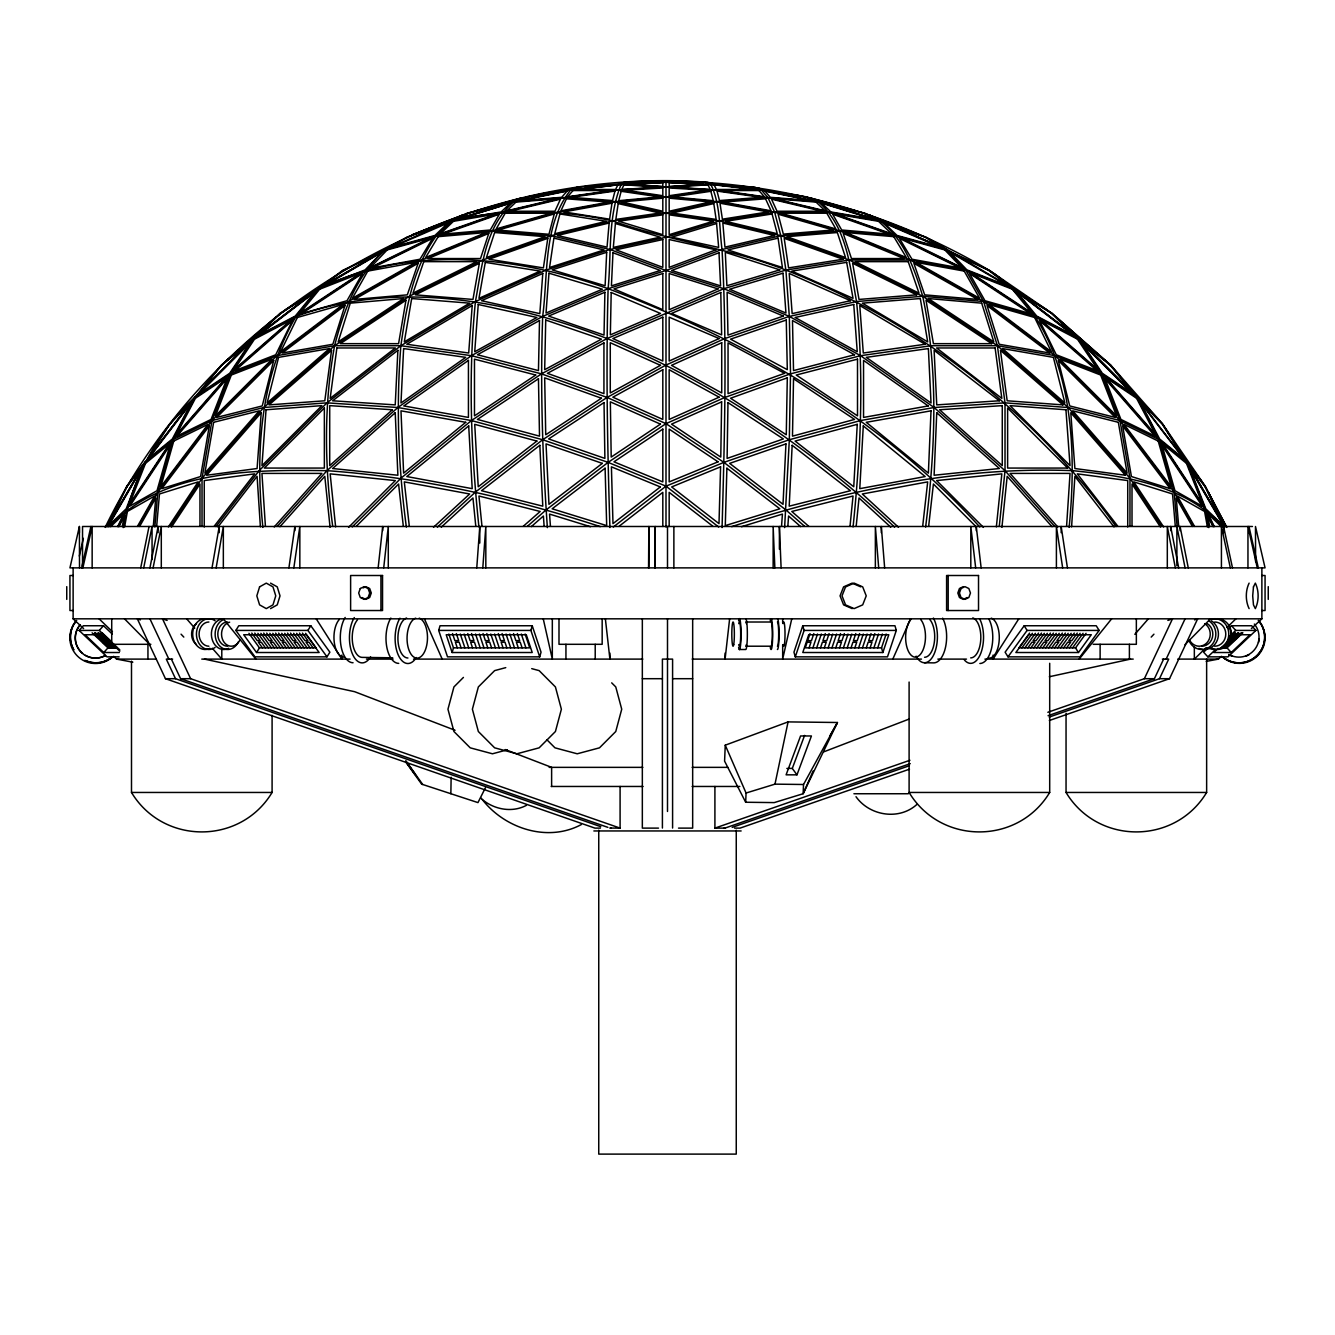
<?xml version="1.0" encoding="UTF-8"?>
<svg xmlns="http://www.w3.org/2000/svg" width="1335" height="1335" viewBox="0 0 1335 1335"><rect width="100%" height="100%" fill="white"/><g stroke="black" fill="none" stroke-linecap="round" stroke-linejoin="round"><path stroke-width="1.5" d="M648.56 567.876L648.86 526.491L648.86 567.876M654.918 567.876L655.218 526.491L655.218 567.876M450.863 793.724L451.13 777.254M722.068 527.559C724.688 434.926 727.108 342.11 722.018 249.512C719.164 227.751 720.583 204.188 710.687 184.063L707.817 182.278C461.893 163.754 212.749 304.981 105.148 527.392M725.255 745.18L724.588 761.134L745.681 802.252L774.217 802.602L803.153 793.724L837.445 722.502L788.084 721.901L725.255 745.18L746.065 793.023L745.681 802.252M829.736 736.152L837.445 722.502L803.52 784.496L803.153 793.724L813.132 770.996M1066.598 526.007L1070.036 473.408L1010.078 473.408L1057.754 526.941M1069.118 527.392C1078.063 437.913 1071.905 325.39 989.519 270.488C879.598 205.29 751.755 174.201 624.163 182.278L621.309 184.063C585.831 190.304 547.75 188.419 513.975 201.635C470.971 217.154 423.696 224.38 384.964 249.795M1071.588 526.808L1074.892 476.328L1114.007 526.891M476.762 567.876L479.782 526.491L479.782 543.045M482.803 567.876L485.823 526.491L485.823 567.876M781.542 526.24L782.427 514.092L741.559 526.691M784.613 527.609L789.319 439.732L790.52 373.867L789.319 316.412L785.898 270.104L780.791 235.678L774.634 212.165L767.992 197.663L761.334 189.987L754.926 187.2L665.998 182.278L577.07 187.2L570.646 189.987L513.975 201.635L467.15 213.149L385.898 249.512L342.478 270.488L318.114 288.911L285.423 309.687M787.85 526.174L788.584 516.028L800.633 526.591M153.291 526.274L155.744 497.988L139.624 526.441M154.827 526.891L157.83 492.098L172.716 439.732L194.843 397.446L221.36 365.056L253.733 338.539L318.665 288.71L385.898 249.512L436.378 235.678L503.028 212.165L563.987 197.663L618.322 189.987L710.687 184.063L761.334 189.987L807.391 196.996L818.005 201.635L880.099 220.892L926.19 237.246L1013.315 288.71L1052.047 313.341L1110.637 365.056L1162.351 423.646L1205.188 486.174L1226.832 527.392M156.662 526.34L159.466 493.983L198.181 481.885L168.36 526.924M850.011 526.324L853.032 496.019L791.805 511.472L808.743 526.307M853.065 526.891C860.825 452.098 864.062 376.487 856.553 301.543C850.095 266.933 846.807 225.915 818.005 201.635L761.334 189.987L713.658 189.987L621.309 184.063C607.625 216.771 611.48 254.067 608.109 288.71C605.873 368.327 607.475 447.976 609.911 527.559M856.186 526.274L859.022 497.988L890.729 527.158M996.361 526.841L1001.834 473.858L936.619 480.583L983.411 527.375M999.314 526.09L1005.021 470.671L1005.021 402.853L997.412 345.715L983.595 301.543L965.772 270.104L946.081 249.512L864.846 213.149L818.005 201.635L767.992 197.663L713.658 189.987L665.998 196.996L615.318 201.635L557.346 212.165L492.331 230.821L421.693 260.008L348.402 301.543L276.846 355.694L211.998 420.558L157.83 492.098L138.74 525.806M1001.917 527.308L1007.174 476.328L1052.063 526.708M378.139 567.876L382.711 526.491L382.711 530.629M383.712 567.876L388.285 526.491L388.285 567.876M729.628 618.823L725.089 659.106L725.089 653.065M922.669 526.34L927.691 481.885L862.327 493.983L898.488 527.258M925.622 527.025C935.151 450.546 938.922 372.115 922.702 296.27C914.392 268.435 904.079 239.165 880.099 220.892L828.952 212.165L767.992 197.663L716.661 201.635L665.998 213.149L612.465 220.892L551.188 235.678L482.769 260.008L409.278 296.27L334.584 345.715L263.796 407.509L202.019 478.28L170.162 526.407M928.643 526.34L933.415 484.021L975.651 526.257M288.911 567.876L294.901 526.491L294.901 530.629M293.834 567.876L299.841 526.491L299.841 567.876M212.015 567.876L219.224 526.491L219.224 532.698M216.137 567.876L223.345 526.491L223.345 567.876M122.353 526.174L124.205 516.028L119.015 526.591M123.187 527.609C132.215 478.08 157.964 431.505 194.86 397.196M124.589 526.975L127.392 511.472L154.643 496.019L137.438 526.39M149.921 567.876L158.114 526.491L158.114 532.698M153.091 567.876L161.301 526.491L161.301 567.876M140.709 567.876L149.036 526.491M143.713 567.876L152.056 526.491L152.056 559.599M746.065 793.023L774.984 784.146L788.084 721.901M81.619 567.876L90.897 526.491L90.897 530.629M82.87 567.876L92.148 526.491L92.148 567.876M79.349 556.061L83.354 538.322M791.755 618.823L782.677 659.106L782.677 645.005M79.516 567.876L79.399 526.491L69.937 567.876L1265.063 567.876L1255.484 526.491L1255.601 561.668M438.698 630.42L440.033 625.748L532.231 625.748L541.042 652.181L539.707 656.853L447.509 656.853L438.698 630.42L530.896 630.42L539.707 656.853M452.131 652.515L446.207 634.742L526.29 634.742L532.214 652.515L452.131 652.515L453.466 647.859L448.86 634.025M530.896 630.42L532.231 625.748M802.769 625.748L793.958 652.181L795.293 656.853L887.491 656.853L896.302 630.42L894.967 625.748L802.769 625.748L804.104 630.42L795.293 656.853M810.028 633.591L807.675 640.633L811.48 640.633L813.833 633.591M809.077 647.859L810.962 642.218L807.141 642.218L805.272 647.859L881.534 647.859L886.14 634.025M812.898 647.859L817.504 634.025M816.703 647.859L821.309 634.025M820.524 647.859L822.393 642.218L826.215 642.218L824.329 647.859M825.28 633.591L822.927 640.633L826.749 640.633L829.085 633.591M828.151 647.859L832.756 634.025M831.955 647.859L836.578 634.025M835.777 647.859L837.646 642.218L841.467 642.218L839.582 647.859M840.533 633.591L838.18 640.633L842.001 640.633L844.337 633.591M843.403 647.859L848.009 634.025M847.208 647.859L851.83 634.025M851.029 647.859L852.915 642.218L856.72 642.218L854.834 647.859M855.785 633.591L853.432 640.633L857.254 640.633L859.59 633.591M858.655 647.859L863.261 634.025M862.477 647.859L867.082 634.025M866.281 647.859L868.167 642.218L871.972 642.218L870.103 647.859M871.037 633.591L868.684 640.633L872.506 640.633L874.842 633.591M873.908 647.859L878.513 634.025M877.729 647.859L882.335 634.025M882.869 652.515L888.793 634.742L808.71 634.742L802.786 652.515L882.869 652.515L881.534 647.859M796.978 774.834L786.098 774.834L800.566 735.969L811.43 735.969L796.978 774.834L792.306 768.426L804.588 735.401M892.815 659.106L910.587 618.823M1047.841 712.289L1144.379 678.697L1172.497 618.823L1167.875 620.425M1048.075 715.693L1154.408 678.697L1163.619 659.106M1166.156 659.106L1185.079 618.823M1049.227 717.062L1159.498 678.697L1168.709 659.106L1162.368 659.106M1049.36 720.5L1169.543 678.697L1197.662 618.823L1194.591 619.891M106.967 526.858L126.792 486.174L194.843 397.446L253.733 338.539L296.036 316.412L366.224 270.104L436.378 235.678L451.881 220.892C504.68 208.126 559.565 209.378 612.465 220.892C669.336 240.968 729.644 247.993 785.898 270.104C917.445 321.768 1033.924 411.33 1116.01 526.507M117.714 526.491L123.788 514.092L110.621 526.691M118.181 526.691L126.408 509.92L172.716 439.732L230.154 373.867L253.733 338.539M485.439 787.733L477.963 802.602L421.643 784.146L405.94 762.285M1249.109 583.128C1245.388 590.754 1245.388 600.984 1249.109 608.61M107.868 526.057L145.014 462.377L172.716 439.732L211.998 420.558L263.796 407.509L326.958 402.853L397.863 407.509L471.422 420.558L542.678 439.732L608.109 462.377L665.998 486.174L718.714 527.041M235.861 630.42L238.765 625.748L310.805 625.748L329.879 652.181L326.992 656.853L254.952 656.853L235.861 630.42L307.901 630.42L326.992 656.853M256.554 652.515L319.132 652.515L306.299 634.742L243.721 634.742L256.554 652.515L259.457 647.859L316.061 647.859L305.565 633.307M307.901 630.42L310.805 625.748M1018.789 618.823L993.106 659.106L993.106 655.084M171.514 527.008L199.966 484.021L199.966 525.64M272.09 715.36L272.09 792.456C240.434 845.055 163.154 845.055 131.498 792.456L131.498 661.192M1049.694 663.278L1049.694 792.456C1018.038 845.055 940.758 845.055 909.102 792.456L909.102 682.035M1206.64 659.106L1206.64 792.456C1174.984 845.055 1097.704 845.055 1066.048 792.456L1066.048 713.29M1024.195 625.748L1005.122 652.181L1008.008 656.853L1080.048 656.853L1099.139 630.42L1096.235 625.748L1024.195 625.748L1027.099 630.42L1099.139 630.42M1008.008 656.853L1027.099 630.42M1022.994 642.218L1018.939 647.859L1075.543 647.859L1086.056 633.307M1024.145 640.633L1029.585 633.09M1021.909 647.859L1032.406 633.307M1024.896 647.859L1035.393 633.307M1027.867 647.859L1031.938 642.218L1034.925 642.218L1030.854 647.859M1038.53 633.09L1033.09 640.633L1036.06 640.633L1041.5 633.09M1033.824 647.859L1044.337 633.307M1036.811 647.859L1047.308 633.307M1039.781 647.859L1043.853 642.218L1046.84 642.218L1042.768 647.859M1050.445 633.09L1045.005 640.633L1047.975 640.633L1053.432 633.09M1045.756 647.859L1056.252 633.307M1048.726 647.859L1059.222 633.307M1051.713 647.859L1055.768 642.218L1058.755 642.218L1054.683 647.859M1062.36 633.09L1056.919 640.633L1059.907 640.633L1065.347 633.09M1057.67 647.859L1068.167 633.307M1060.641 647.859L1071.154 633.307M1063.628 647.859L1067.7 642.218L1070.67 642.218L1066.615 647.859M1074.291 633.09L1068.834 640.633L1071.821 640.633L1077.262 633.09M1069.585 647.859L1080.082 633.307M1072.572 647.859L1083.069 633.307M1078.446 652.515L1091.279 634.742L1028.701 634.742L1015.868 652.515L1078.446 652.515L1075.543 647.859M129.812 481.902L145.198 461.827M214.334 526.023L254.668 473.858L204.255 480.583L204.255 526.975M215.986 526.507L259.157 470.671L326.958 402.853L400.867 345.715L475.427 301.543L546.082 270.104L609.978 249.512L665.998 237.246L719.515 220.892L774.634 212.165L828.952 212.165L895.601 235.678L946.081 249.512L989.519 270.488L1052.047 313.341L1162.351 423.646L1186.982 462.377L1224.112 526.057M217.989 526.891L257.088 476.328L260.392 526.808M1079.164 659.106L1111.638 618.823M979.723 526.891C878.881 416.42 747.016 340.842 608.109 288.71C515.761 255.636 409.311 244.305 318.665 288.71L296.036 316.412L230.154 373.867L194.843 397.446M1134.833 634.325L1148.367 618.823M274.226 526.941L321.902 473.408L261.944 473.408L265.398 526.007M277.53 526.157L326.958 470.671L397.863 407.509L471.422 355.694L542.678 316.412L608.109 288.71L665.998 270.488L722.018 249.512L780.791 235.678L839.648 230.821L895.601 235.678L965.772 270.104L1013.315 288.71L1078.246 338.539L1110.637 365.056L1137.136 397.446L1205.188 486.174L1224.429 525.99M279.933 526.708L324.805 476.328L330.062 527.308M119.099 656.853L107 656.853L79.099 630.42L83.337 625.748L103.496 625.748L112.307 634.092M79.099 630.42L99.257 630.42L103.496 625.748M102.511 634.742L85.006 634.742L103.763 652.515L107.985 647.859L117.163 647.859L101.293 632.807M1151.187 637.095L1153.941 634.175M385.898 249.512C357.096 273.925 343.746 310.171 334.584 345.715C323.654 405.273 324.605 466.249 332.682 526.09M1184.963 644.722L1210.495 618.823M463.429 677.412L453.933 686.941L447.959 709.219L453.933 731.513L470.22 747.834L492.465 753.791L507.3 749.819M348.585 527.375L395.36 480.583L330.162 473.858L335.619 526.841M352.256 526.891L400.867 478.28L471.422 420.558L541.476 373.867L607.091 338.539L723.887 288.71L785.898 270.104L849.227 260.008L910.303 260.008L965.772 270.104L1035.96 316.412L1078.246 338.539L1101.826 373.867L1159.281 439.732L1205.588 509.92L1213.815 526.691M356.328 526.257L398.581 484.021L403.337 526.34M1206.206 647.592L1194.341 659.106L1194.341 647.024M1226.998 627.45L1235.91 618.823M108.752 526.791C164.339 469.303 252.582 469.67 326.958 470.671C420.074 477.246 511.689 497.688 600.299 526.624M1208.008 648.009L1203.603 652.181L1207.841 656.853L1228 656.853L1255.901 630.42L1251.663 625.748L1231.504 625.748L1228.567 628.535M1207.841 656.853L1215.184 649.895M1229.869 635.977L1235.743 630.42L1255.901 630.42M1229.635 636.678L1232.422 634.042M1218.071 648.426L1213.732 652.515L1231.237 652.515L1249.994 634.742L1232.489 634.742M1229.602 637.479L1234.541 632.807M1228.167 639.649L1235.376 632.807M1230.736 637.996L1234.925 634.042M1227.115 642.218L1221.175 647.859L1227.015 647.859L1242.885 632.807M1228.784 640.633L1235.759 634.042M1222.009 647.859L1237.879 632.807M1222.843 647.859L1238.713 632.807M1223.678 647.859L1230.453 642.218L1224.512 647.859M1238.263 634.042L1231.287 640.633L1239.097 634.042M1225.346 647.859L1241.216 632.807M1226.181 647.859L1242.051 632.807M1206.239 661.409L1218.421 659.106L1221.408 656.336M1251.396 628.551L1261.875 618.823L1261.875 567.876M433.508 527.258L469.653 493.983L404.305 481.885L409.311 526.34M437.396 527.108L475.427 492.098L542.678 439.732L607.091 397.446L665.998 365.056L724.888 338.539L789.319 316.412L856.553 301.543L922.702 296.27L983.595 301.543L1035.96 316.412L1101.826 373.867L1137.136 397.446L1159.281 439.732L1174.149 492.098L1177.153 526.891M441.268 527.158L472.957 497.988L475.794 526.274M275.728 317.179L226.032 361.034L253.5 338.556L279.933 313.341L318.665 288.71M523.253 526.307L540.174 511.472L478.948 496.019L481.985 526.324M527.442 526.257L546.082 509.92L608.109 462.377L665.998 423.646L724.888 397.446L790.52 373.867L860.558 355.694L931.129 345.715L997.412 345.715L1055.134 355.694L1101.826 373.867L1119.998 420.558L1129.977 478.28L1129.977 525.923M531.347 526.591L543.395 516.028L544.129 526.174M613.266 527.041L665.998 486.174L723.887 462.377L789.319 439.732L860.558 420.558L934.116 407.509L1005.021 402.853L1068.184 407.509L1119.998 420.558L1159.281 439.732L1186.982 462.377L1205.588 509.92L1208.809 527.609M619.19 526.174L662.811 492.365L662.811 526.441M916.845 804.488C899.022 820.625 869.602 815.885 856.002 796.711M620.792 182.745L618.589 184.113L584.68 186.516M626.899 182.444L624.713 183.813L658.772 182.444M390.254 247.409L406.875 237.163L445.389 223.496M270.554 608.61L277.246 604.872L280.016 595.861L277.246 586.866L270.554 583.128M363.187 587.884L365.79 586.649L369.678 588.518L371.297 593.007L369.678 597.513L365.79 599.382L361.885 597.513M963.353 586.649L959.448 588.518L957.829 593.007L959.448 597.513L963.353 599.382L967.241 597.513M517.88 200.684L526.457 196.929L563.587 191.289M568.41 190.171L573.483 187.985M574.3 189.42L579.34 187.234M526.424 805.339C512.206 812.932 494.417 809.611 482.319 799.548M581.376 824.529C547.233 842.902 503.579 828.151 481.284 798.213M823.929 751.789L908.901 719.148M714.909 786.465L714.909 828.117L909.936 760.266M910.236 763.653L724.938 828.117L714.909 828.117M732.197 827.366L909.419 765.706M909.485 769.177L740.057 828.117L734.6 828.117M731.697 526.624C841.684 491.263 956.711 466.115 1072.839 470.671C1126.006 476.078 1185.43 485.089 1223.244 526.791M505.765 667.633L494.634 670.621L478.347 686.941L472.39 709.219L478.347 731.513L494.634 747.834L516.895 753.791L539.14 747.834L555.427 731.513L561.384 709.219L555.427 686.941L539.14 670.621L531.731 668.635M1049.343 676.728L1130.511 659.106M724.004 828.117L725.139 828.05M700.141 182.127L669.169 182.127L669.169 181.093M1252.464 526.491L82.536 526.491L82.536 565.806M73.125 575.502L69.937 575.502L69.937 610.529L73.125 610.529M1261.875 575.502L1265.063 575.502L1265.063 610.529L1261.875 610.529M73.125 567.876L73.125 618.823L1261.875 618.823M804.104 630.42L896.302 630.42M108.702 640.633L100.909 634.042M110.388 642.218L115.494 647.859M150.872 644.304L111.723 644.304L111.723 618.823M1093.181 644.304L1136.352 644.304L1136.352 618.823M453.466 647.859L529.728 647.859L525.122 634.025M739.406 649.511L745.748 649.511A15.403 1.602 -90 0 0 747.35 634.108A15.403 1.602 -90 0 0 745.748 618.706M103.763 652.515L119.316 652.515M113.592 656.336L116.579 659.106L156.362 659.106M172.632 659.106L166.291 659.106L175.502 678.697L600.833 826.682M201.785 659.106L350.087 659.106M366.457 659.106L393.074 659.106M413.533 659.106L642.819 659.106M692.181 659.106L921.467 659.106M937.837 659.106L966.49 659.106M984.913 659.106L1133.215 659.106M1177.737 659.106L1218.421 659.106M140.409 619.891L137.338 618.823L165.457 678.697L175.502 678.697M171.381 659.106L180.592 678.697L190.621 678.697L620.091 828.117L620.091 786.465M642.335 678.697L662.41 678.697M672.59 678.697L692.665 678.697M1144.379 678.697L1154.408 678.697M1159.498 678.697L1169.543 678.697M549.169 767.358L642.836 767.358M692.164 767.358L727.825 767.358M786.866 768.426L792.306 768.426M551.205 786.465L643.07 786.465M692.164 786.465L739.807 786.465M131.498 792.456L272.09 792.456M909.102 792.456L1049.694 792.456M1066.048 792.456L1206.64 792.456M853.916 793.741L908.334 793.741M600.4 828.117L594.943 828.117L165.457 678.697M620.091 828.117L609.861 828.05L610.996 828.117M658.505 828.117L642.335 828.117L642.335 618.823M678.514 828.117L692.665 828.117L692.665 618.823M593.858 830.954L741.142 830.954M774.984 784.146L803.52 784.496M924.521 662.744L933.732 662.878A25.632 12.632 -89.2 0 0 945.697 646.424A25.632 12.632 -89.2 0 0 942.644 618.172M392.707 657.805L362.252 657.387A20.159 10.229 -89.2 0 1 352.523 642.452A20.159 10.229 -89.2 0 1 357.513 619.79M799.932 195.711L763.57 190.171L758.514 187.985M768.409 191.289L805.539 196.929L814.1 200.684M116.579 659.106L132.816 662.177M204.489 659.106L354.643 691.697L455.068 730.278M857.671 211.247L811.196 198.164L819.79 201.935M590.437 526.691L549.553 514.092L550.437 526.24M167.125 620.425L162.503 618.823L190.621 678.697M180.592 678.697L607.892 827.366M505.281 749.552L551.622 767.358L551.622 786.465M919.448 234.693L868.851 214.835L881.45 221.209M860.725 586.866L852.164 583.128L843.587 586.866L840.049 595.861L843.587 604.872L852.164 608.61M952.055 252.749L988.751 270.488L1008.859 285.874M930.378 239.549L947.016 249.795M711.588 182.795L713.708 184.113M705.097 182.444L707.266 183.813M1046.573 309.687L1013.866 288.911L993.774 273.525M712.79 526.174L669.169 492.365L669.169 526.441M804.538 526.257L785.898 509.92L723.887 462.377L665.998 423.646L607.091 397.446L541.476 373.867L471.422 355.694L400.867 345.715L334.584 345.715L276.846 355.694L230.154 373.867L211.998 420.558L202.019 478.28L202.019 525.923M1105.947 361.034L1056.269 317.179L1078.496 338.556M894.584 527.108C811.079 447.792 713.641 382.661 607.091 338.539C509.169 300.625 397.48 279.098 296.036 316.412C258.84 379.707 255.636 456.053 262.878 527.392M73.125 618.823L83.604 628.551M102.127 632.807L110.788 641.017M99.257 630.42L119.816 649.895M101.744 634.042L119.816 651.163M98.79 632.807L114.66 647.859M97.956 632.807L113.825 647.859M98.406 634.042L105.382 640.633L97.572 634.042M112.991 647.859L106.216 642.218L112.157 647.859M95.453 632.807L111.322 647.859M94.618 632.807L110.488 647.859M95.069 634.042L102.044 640.633L94.251 634.042M109.654 647.859L102.878 642.218L108.819 647.859M92.115 632.807L107.985 647.859M1221.375 526.691L1208.192 514.092L1214.266 526.491M99.09 618.823L112.457 631.772M611.697 682.852L615.769 686.941L621.726 709.219L615.769 731.513L599.482 747.834L577.221 753.791L554.976 747.834L546.833 739.673M124.505 618.823L150.037 644.722M1137.136 397.196L1158.513 419.424M1140.808 401.852L1162.234 424.13L1183.194 457.087M181.059 634.175L183.813 637.095M1231.504 625.748L1235.743 630.42M1227.015 647.859L1231.237 652.515M1054.45 526.157L1005.021 470.671L934.116 407.509L860.558 355.694L789.319 316.412L723.887 288.71L665.998 270.488L609.978 249.512L551.188 235.678L492.331 230.821L436.378 235.678C413.049 267.634 406.341 307.451 400.867 345.715C396.044 406.157 398.314 466.966 406.357 527.025M186.633 618.823L194.743 628.117M212.332 648.259L221.794 659.106L221.794 649.044M223.362 618.823L255.836 659.106M1117.645 526.023L1077.312 473.858L1127.725 480.583L1127.725 526.975M1186.782 461.827L1202.168 481.902M302.428 633.09L307.884 640.633L304.897 640.633L299.457 633.09M313.091 647.859L309.019 642.218L306.049 642.218L310.104 647.859M296.637 633.307L307.133 647.859M293.65 633.307L304.146 647.859M290.513 633.09L295.953 640.633L292.982 640.633L287.526 633.09M301.176 647.859L297.104 642.218L294.117 642.218L298.189 647.859M284.705 633.307L295.219 647.859M281.735 633.307L292.231 647.859M278.598 633.09L284.038 640.633L281.051 640.633L275.611 633.09M289.244 647.859L285.189 642.218L282.202 642.218L286.274 647.859M272.791 633.307L283.287 647.859M269.803 633.307L280.317 647.859M266.683 633.09L272.123 640.633L269.136 640.633L263.696 633.09M277.33 647.859L273.258 642.218L270.287 642.218L274.359 647.859M260.876 633.307L271.372 647.859M257.889 633.307L268.385 647.859M254.751 633.09L260.191 640.633L257.221 640.633L251.781 633.09M265.415 647.859L261.343 642.218L258.373 642.218L262.428 647.859M248.944 633.307L259.457 647.859M405.873 761.317L415.519 774.834L405.573 761.317M406.074 761.05L422.711 784.496M1163.619 526.924L1133.816 481.885L1172.53 493.983L1175.317 526.34M1161.817 526.407L1129.977 478.28L1068.184 407.509L997.412 345.715L922.702 296.27L849.227 260.008L780.791 235.678L719.515 220.892L665.998 213.149L615.318 201.635L563.987 197.663L513.975 201.635C485.172 225.915 481.885 266.933 475.427 301.543C467.917 376.487 471.155 452.098 478.915 526.891M1160.465 527.008L1132.013 484.021L1132.013 525.64M316.211 618.823L341.893 659.106L341.893 655.084M1194.541 526.39L1177.336 496.019L1204.587 511.472L1207.407 526.975M1193.24 525.806L1174.149 492.098L1119.998 420.558L1055.134 355.694L983.595 301.543L910.303 260.008L839.648 230.821L774.634 212.165L716.661 201.635L665.998 196.996L618.322 189.987L570.646 189.987C542.961 224.897 548.201 274.609 542.678 316.412C540.191 386.833 542.511 457.338 547.367 527.609M1192.372 526.441L1176.252 497.988L1178.688 526.274M1226.197 526.374L1208.342 492.365L1225.013 526.858M1212.964 526.591L1207.791 516.028L1209.627 526.174M149.921 618.823L168.844 659.106M424.413 618.823L442.185 659.106M521.317 634.025L525.923 647.859M517.346 633.591L519.699 640.633L515.877 640.633L513.541 633.591M522.102 647.859L520.233 642.218L516.411 642.218L518.297 647.859M509.87 634.025L514.476 647.859M506.048 634.025L510.671 647.859M502.094 633.591L504.446 640.633L500.625 640.633L498.289 633.591M506.849 647.859L504.98 642.218L501.159 642.218L503.045 647.859M494.617 634.025L499.223 647.859M490.796 634.025L495.418 647.859M486.841 633.591L489.194 640.633L485.373 640.633L483.036 633.591M491.597 647.859L489.728 642.218L485.907 642.218L487.792 647.859M479.365 634.025L483.971 647.859M475.544 634.025L480.166 647.859M471.589 633.591L473.942 640.633L470.12 640.633L467.784 633.591M476.345 647.859L474.459 642.218L470.654 642.218L472.523 647.859M464.113 634.025L468.719 647.859M460.291 634.025L464.897 647.859M456.336 633.591L458.689 640.633L454.868 640.633L452.532 633.591M461.092 647.859L459.207 642.218L455.402 642.218L457.271 647.859M1258.321 567.876L1248.976 526.491L1248.976 532.698M1257.286 567.876L1247.958 526.491L1247.958 567.876M543.245 618.823L552.323 659.106L552.323 618.823M1232.489 567.876L1223.578 526.491L1223.578 532.698M1230.336 567.876L1221.425 526.491L1221.425 567.876M1188.267 567.876L1180.073 526.491L1180.073 530.629M1185.079 567.876L1176.886 526.491L1176.886 565.806M1178.705 567.876L1170.661 526.491L1170.661 530.629M1175.351 567.876L1167.307 526.491L1167.307 567.876M1067.433 567.876L1061.175 526.491L1061.175 532.698M1062.66 567.876L1056.402 526.491L1056.402 567.876M981.142 567.876L976.269 526.491L976.269 530.629M975.685 567.876L970.812 526.491L970.812 567.876M605.372 618.823L609.911 659.106L609.911 653.065M884.654 567.876L881.317 526.491L881.317 532.698M878.697 567.876L875.359 526.491L875.359 567.876M781.108 567.876L779.406 526.491L779.406 549.252M774.851 567.876L773.149 526.491L773.149 567.876M1268.25 586.649L1268.25 599.382M1129.393 644.304L1129.393 659.106M1100.123 644.304L1100.123 659.106M948.184 575.502L948.184 610.529M782.677 618.823L782.677 622.861M736.252 830.186L736.252 1154.108L598.748 1154.108L598.748 830.186M673.875 526.491L673.875 567.876M672.59 828.05L672.59 659.106L662.41 659.106L662.41 828.05M667.5 526.491L667.5 567.876M667.5 618.823L667.5 811.463M665.998 180.893L665.998 526.958M602.168 618.823L602.168 644.304L558.998 644.304L558.998 618.823M595.21 644.304L595.21 659.106M565.94 644.304L565.94 659.106M380.942 575.502L380.942 610.529M147.951 644.304L147.951 659.106M79.399 526.491L79.399 532.698M66.75 586.649L66.75 599.382M111.99 657.187A25.632 25.632 0 0 1 96.037 662.744M94.184 662.677A25.632 25.632 0 0 1 86.625 660.958M75.945 621.175A25.632 25.632 0 0 0 73.842 649.945A25.632 25.632 0 0 1 75.861 621.309M79.933 625.064A20.159 20.142 0 0 0 105.482 655.435A20.159 20.142 0 0 1 85.423 655.318M112.924 656.67A25.632 25.632 0 0 1 77.363 655.986A25.632 25.632 0 0 1 76.679 620.441M82.57 653.316A20.159 20.142 0 0 1 80.033 624.947M111.89 657.304A25.632 25.632 0 0 1 95.953 662.878M94.084 662.811A25.632 25.632 0 0 1 84.772 660.324M343.979 657.137A20.159 10.229 -89.2 0 1 334.251 642.202A20.159 10.229 -89.2 0 1 339.24 619.54M353.057 662.744A25.632 13 -89.2 0 1 340.992 645.873A25.632 13 -89.2 0 1 345.164 617.454M419.223 618.138A20.159 10.229 -89.2 0 1 425.698 649.044A20.159 10.229 -89.2 0 1 408.61 649.044A20.159 10.229 -89.2 0 1 415.702 618.138M398.731 663.378A25.632 13 -89.2 0 1 386.683 646.49A25.632 13 -89.2 0 1 390.855 618.072M416.286 657.521A25.632 13 -89.2 0 1 397.98 654.317A25.632 13 -89.2 0 1 399.983 618.188M407.926 658.005A20.159 10.229 -89.2 0 1 397.93 639.598A20.159 10.229 -89.2 0 1 406.574 618.005M370.596 656.903A25.632 13 -89.2 0 1 352.306 653.683A25.632 13 -89.2 0 1 354.309 617.571M196.495 644.588A12.098 9.796 -90 0 1 196.495 623.629M209.929 648.326A15.403 12.466 -90 0 1 192.924 637.129A15.403 12.466 -90 0 1 205.139 618.706M208.877 646.207A12.098 9.796 -90 0 1 199.082 634.108A12.098 9.796 -90 0 1 208.877 622.01M239.816 640.166A12.098 9.796 -90 0 1 223.312 641.05A12.098 9.796 -90 0 1 229.653 622.193M228.652 648.326A15.403 12.466 -90 0 1 211.631 637.129A15.403 12.466 -90 0 1 223.846 618.706M238.381 641.818A15.403 12.466 -90 0 1 217.705 643.487A15.403 12.466 -90 0 1 224.363 619.24M227.601 646.207A12.098 9.796 -90 0 1 217.805 634.108A12.098 9.796 -90 0 1 227.601 622.01M215.102 647.442A15.403 12.466 -90 0 1 196.429 634.108A15.403 12.466 -90 0 1 215.102 620.775M920.699 619.54A20.159 9.929 -89.2 0 1 923.019 649.945A20.159 9.929 -89.2 0 1 907.817 649.945A20.159 9.929 -89.2 0 1 910.77 619.54M929.928 619.674A20.159 9.929 -89.2 0 1 934.316 642.335A20.159 9.929 -89.2 0 1 924.571 657.271M933.415 618.038A25.632 12.632 -89.2 0 1 933.999 654.25A25.632 12.632 -89.2 0 1 916.144 656.186M991.271 618.138A20.159 9.929 -89.2 0 1 999.231 639.732A20.159 9.929 -89.2 0 1 989.152 658.138M979.556 618.672A25.632 12.632 -89.2 0 1 980.975 652.798A25.632 12.632 -89.2 0 1 964.371 659.941M988.768 618.789A25.632 12.632 -89.2 0 1 991.838 647.041A25.632 12.632 -89.2 0 1 979.873 663.495M972.815 617.888A20.159 9.929 -89.2 0 1 980.774 639.482A20.159 9.929 -89.2 0 1 970.695 657.888M738.772 623.629A12.098 1.268 -90 0 1 740.675 634.108A12.098 1.268 -90 0 1 738.772 644.588M738.605 620.775A15.403 1.602 -90 0 1 741.025 634.108A15.403 1.602 -90 0 1 738.605 647.442M746.382 644.588A12.098 1.268 -90 0 1 745.748 646.207L771.079 646.207A12.098 1.268 -90 0 0 772.348 634.108A12.098 1.268 -90 0 0 771.079 622.01L745.748 622.01A12.098 1.268 -90 0 1 746.382 623.629M783.111 623.629A12.098 1.268 -90 0 1 785.013 634.108A12.098 1.268 -90 0 1 783.111 644.588M770.278 620.775A15.403 1.602 -90 0 1 772.681 634.108A15.403 1.602 -90 0 1 770.278 647.442M777.404 618.706A15.403 1.602 -90 0 1 779.023 634.108A15.403 1.602 -90 0 1 777.404 649.511M777.404 622.01A12.098 1.268 -90 0 1 778.672 634.108A12.098 1.268 -90 0 1 777.404 646.207M1254.333 624.062A20.159 20.142 0 0 1 1228.801 654.434M1259.055 621.175A25.632 25.632 0 0 1 1223.01 657.187M1259.139 638.948A20.159 20.142 0 0 1 1258.521 642.452M1249.126 654.684A20.159 20.142 0 0 1 1245.972 656.169M1232.122 656.152A20.159 20.142 0 0 1 1228.968 654.684M1258.237 620.324A25.632 25.632 0 0 1 1257.537 655.869A25.632 25.632 0 0 1 1221.992 656.536M1259.139 621.309A25.632 25.632 0 0 1 1223.11 657.304M1204.704 623.629A12.098 11.064 -90 0 1 1207.007 642.669A12.098 11.064 -90 0 1 1189.602 640.166M1207.307 623.629A12.098 11.064 -90 0 1 1212.447 637.246A12.098 11.064 -90 0 1 1201.767 646.207M1208.809 620.775A15.403 14.068 -90 0 1 1211.713 645.005A15.403 14.068 -90 0 1 1189.585 641.818M1229.485 628.067A12.098 11.064 -90 0 1 1229.485 640.166M1209.31 619.891A15.403 14.068 -90 0 1 1228.784 634.108A15.403 14.068 -90 0 1 1209.31 648.326M1217.32 618.706A15.403 14.068 -90 0 1 1231.387 634.108A15.403 14.068 -90 0 1 1217.32 649.511M1215.501 649.377A15.403 14.068 -90 0 1 1211.896 648.326M1214.716 622.01A12.098 11.064 -90 0 1 1225.78 634.108A12.098 11.064 -90 0 1 1214.716 646.207M1211.396 620.775A15.403 14.068 -90 0 1 1217.954 638.097A15.403 14.068 -90 0 1 1204.37 649.511M1202.551 649.377A15.403 14.068 -90 0 1 1198.947 648.326M721.634 401.852L720.783 457.087L671.538 424.13L721.634 401.852M727.976 402.586L727.108 458.406L783.345 438.948L727.976 402.586M787.3 377.838L786.265 434.776L730.562 398.23L787.3 377.838M793.524 378.756L792.489 436.144L854.55 419.424L793.524 378.756M539.507 320.55L538.456 370.596L477.429 354.76L539.507 320.55M545.731 320.033L544.68 369.678L601.417 339.157L545.731 320.033M604.889 292.265L604.021 335.102L548.635 316.078L604.889 292.265M611.196 292.498L610.345 334.885L660.441 313.441L611.196 292.498M720.583 466.833L718.998 523.637L671.655 486.941L720.583 466.833M726.891 468.218L725.289 525.606L779.824 508.802L726.891 468.218M931.012 410.83L928.376 473.124L866.265 422.311L931.012 410.83M936.753 412.749L934.116 475.243L999.364 468.518L936.753 412.749M606.691 252.298L605.105 285.757L552.156 269.87L606.691 252.298M612.982 252.749L611.413 285.874L660.324 270.488L612.982 252.749M397.88 350.337L395.227 404.889L332.615 400.784L397.88 350.337M403.621 348.568L400.984 402.97L465.731 357.363L403.621 348.568M785.948 443.904L783.011 504.296L729.644 463.378L785.948 443.904M792.156 445.306L789.202 506.165L850.462 490.713L792.156 445.306M857.254 424.33L853.749 486.758L795.093 441.067L857.254 424.33M863.294 425.915L859.773 488.66L925.172 476.545L863.294 425.915M261.193 412.749L257.088 468.518L206.641 475.243L261.193 412.749M266.049 409.762L261.944 465.615L321.902 405.64L266.049 409.762M472.206 305.515L468.702 353.024L406.808 344.263L472.206 305.515M478.23 304.497L474.726 351.739L536.887 317.48L478.23 304.497M542.778 273.458L539.824 313.625L481.518 300.725L542.778 273.458M548.969 273.191L546.032 313.041L602.335 289.211L548.969 273.191M1253.465 586.866L1252.697 595.861L1253.465 604.872L1255.334 608.61C1259.055 600.984 1259.055 590.754 1255.334 583.128L1253.465 586.866M609.144 223.012L607.041 247.142L557.463 235.477L609.144 223.012M615.402 223.496L613.316 247.409L660.141 237.163L615.402 223.496M331.531 350.337L324.805 400.784L269.053 404.889L331.531 350.337M336.887 347.968L330.162 398.381L395.36 347.968L336.887 347.968M547.784 238.314L543.395 267.901L488.994 259.24L547.784 238.314M553.908 238.131L549.553 267.501L604.054 249.929L553.908 238.131M611.981 203.204L609.611 219.174L563.871 211.931L611.981 203.204M618.188 203.588L615.836 219.424L659.89 213.049L618.188 203.588M405.974 300.208L398.581 343.662L340.308 343.662L405.974 300.208M411.681 298.539L404.305 341.877L469.653 303.162L411.681 298.539M209.311 425.915L200.567 476.545L161.819 488.66L209.311 425.915M213.65 422.311L204.872 473.124L259.274 410.83L213.65 422.311M479.348 263.279L472.957 299.44L415.352 294.851L479.348 263.279M485.306 262.361L478.948 298.339L540.174 271.105L485.306 262.361M273.708 360.4L262.244 405.94L216.704 417.421L273.708 360.4M278.598 357.363L267.117 402.97L329.428 348.568L278.598 357.363M614.968 191.089L612.531 200.567L570.813 197.313L614.968 191.089M621.142 191.289L618.722 200.684L659.573 196.929L621.142 191.289M554.275 213.95L548.952 234.292L498.022 230.104L554.275 213.95M559.932 213.967L554.743 233.742L606.324 221.31L559.932 213.967M169.912 445.306L157.013 490.713L129.762 506.165L169.912 445.306M173.767 441.067L160.801 486.758L208.043 424.33L173.767 441.067M259.591 586.866L256.821 595.861L259.591 604.872L266.282 608.61L272.974 604.872L275.761 595.861L272.974 586.866L266.282 583.128L259.591 586.866M344.964 305.515L332.849 344.263L282.219 353.024L344.964 305.515M350.287 303.162L338.172 341.877L403.654 298.539L350.287 303.162M488.76 233.425L480.517 258.556L427.934 258.556L488.76 233.425M494.634 232.524L486.441 257.538L545.08 236.662L494.634 232.524M418.122 263.279L407.309 294.851L354.276 299.44L418.122 263.279M423.762 261.643L412.999 293.149L476.829 261.643L423.762 261.643M360.283 588.518L358.681 593.007L360.283 597.513L364.188 599.382L368.093 597.513L369.712 593.007L368.093 588.518L364.188 586.649L360.283 588.518M961.033 588.518L959.431 593.007L961.033 597.513L964.938 599.382L968.843 597.513L970.462 593.007L968.843 588.518L964.938 586.649L961.033 588.518M226.883 378.756L211.064 419.424L176.837 436.144L226.883 378.756M231.339 375.035L215.452 415.852L272.156 359.148L231.339 375.035M142.061 468.218L126.174 508.802L108.586 525.606L142.061 468.218M145.498 463.378L129.478 504.296L169.345 443.904L145.498 463.378M845.556 586.866L842.018 595.861L845.556 604.872L854.133 608.61L862.694 604.872L866.231 595.861L862.694 586.866L854.133 583.128L845.556 586.866M560.45 199.165L554.926 211.247L509.753 211.247L560.45 199.165M566.44 198.798L560.95 210.796L608.877 202.102L566.44 198.798M126.775 486.941L109.036 523.637L142.178 466.833L126.775 486.941M292.432 320.55L275.728 354.76L235.043 370.596L292.432 320.55M297.371 317.48L280.634 351.739L343.045 304.497L297.371 317.48M617.938 184.814L615.568 189.487L577.855 189.487L617.938 184.814M624.062 184.764L621.726 189.42L659.19 187.234L624.062 184.764M191.389 402.586L172.382 438.948L148.569 458.406L191.389 402.586M195.461 398.23L176.32 434.776L225.982 377.838L195.461 398.23M362.469 273.458L347 300.725L301.593 313.625L362.469 273.458M367.776 271.105L352.323 298.339L415.836 262.361L367.776 271.105M499.34 214.201L490.279 230.004L442.886 234.109L499.34 214.201M505.181 213.233L496.186 228.936L550.871 213.233L505.181 213.233M432.607 238.314L419.991 259.24L372.332 267.901L432.607 238.314M438.197 236.662L425.598 257.538L486.14 232.524L438.197 236.662M169.745 424.13L148.802 457.087L191.189 401.852L169.745 424.13M249.945 342.911L229.637 373.333L199.199 393.641L249.945 342.911M254.518 339.157L234.142 369.678L291.08 320.033L254.518 339.157M221.627 365.339L199.032 392.941L249.245 342.728L221.627 365.339M314.693 292.265L295.235 316.078L258.89 335.102L314.693 292.265M319.682 289.211L300.191 313.041L360.6 273.191L319.682 289.211M567.091 191.089L561.668 197.313L521.034 200.567L567.091 191.089M573.015 190.538L567.625 196.746L611.53 190.538L573.015 190.538M381.893 252.298L365.106 269.87L324.522 285.757L381.893 252.298M387.183 249.929L370.396 267.501L430.254 238.131L387.183 249.929M324.355 408.059L264.347 468.068L324.355 468.068L324.355 408.059M280.433 313.441L258.139 334.885L313.375 292.498L280.433 313.441M510.22 203.204L501.142 211.931L458.689 219.174L510.22 203.204M515.944 202.102L506.899 210.796L557.296 198.798L515.944 202.102M447.959 223.012L434.893 235.477L392.306 247.142L447.959 223.012M453.483 221.31L440.45 233.742L496.537 213.967L453.483 221.31M392.407 409.762L329.712 465.615L329.712 405.64L392.407 409.762M395.227 412.749L332.615 468.518L397.88 475.243L395.227 412.749M465.731 422.311L403.621 473.124L400.984 410.83L465.731 422.311M468.702 425.915L406.808 476.545L472.206 488.66L468.702 425.915M536.887 441.067L478.23 486.758L474.726 424.33L536.887 441.067M539.824 445.306L481.518 490.713L542.778 506.165L539.824 445.306M660.324 486.941L612.982 523.637L611.413 466.833L660.324 486.941M343.245 270.488L323.12 285.874L379.941 252.749L343.245 270.488M602.335 463.378L548.969 504.296L546.032 443.904L602.335 463.378M605.105 468.218L552.156 508.802L606.691 525.606L605.105 468.218M468.435 360.4L403.787 405.94L468.435 417.421L468.435 360.4M660.441 424.13L611.196 457.087L610.345 401.852L660.441 424.13M662.811 429.119L613.95 461.827L662.811 481.902L662.811 429.119M535.719 375.035L474.476 415.852L474.476 359.148L535.719 375.035M538.456 378.756L477.429 419.424L539.507 436.144L538.456 378.756M601.417 398.23L545.731 434.776L544.68 377.838L601.417 398.23M604.021 402.586L548.635 438.948L604.889 458.406L604.021 402.586M660.475 365.339L610.279 392.941L610.279 342.728L660.475 365.339M662.811 369.728L612.865 397.196L662.811 419.424L662.811 369.728M603.937 342.911L547.4 373.333L603.937 393.641L603.937 342.911M463.128 214.835L450.546 221.209L412.548 234.693L463.128 214.835M468.602 213.049L456.036 219.424L507.133 203.588L468.602 213.049M719.131 338.556L669.169 361.034L669.169 317.179L719.131 338.556M721.718 342.728L671.505 365.339L721.718 392.941L721.718 342.728M719.131 397.196L669.169 419.424L669.169 369.728L719.131 397.196M520.784 198.164L512.206 201.935L474.309 211.247L520.784 198.164M662.811 317.179L612.865 338.556L662.811 361.034L662.811 317.179M718.046 288.911L669.169 309.687L669.169 273.525L718.046 288.911M720.783 292.498L671.538 313.441L721.634 334.885L720.783 292.498M718.046 461.827L669.169 481.902L669.169 429.119L718.046 461.827M716.027 249.795L669.169 267.35L669.169 239.549L716.027 249.795M718.998 252.749L671.655 270.488L720.583 285.874L718.998 252.749M784.58 373.333L728.042 393.641L728.042 342.911L784.58 373.333M783.345 316.078L727.976 335.102L727.108 292.265L783.345 316.078M786.265 320.033L730.562 339.157L787.3 369.678L786.265 320.033M662.811 273.525L613.95 288.911L662.811 309.687L662.811 273.525M713.307 221.209L669.169 234.693L669.169 214.835L713.307 221.209M716.578 223.496L671.839 237.163L718.664 247.409L716.578 223.496M779.824 269.87L726.891 285.757L725.289 252.298L779.824 269.87M783.011 273.191L729.644 289.211L785.948 313.041L783.011 273.191M854.55 354.76L793.524 370.596L792.489 320.55L854.55 354.76M857.504 359.148L796.261 375.035L857.504 415.852L857.504 359.148M774.534 235.477L724.938 247.142L722.836 223.012L774.534 235.477M778.071 238.131L727.925 249.929L782.427 267.501L778.071 238.131M710.17 201.935L669.169 211.247L669.169 198.164L710.17 201.935M713.791 203.588L672.106 213.049L716.144 219.424L713.791 203.588M850.462 300.725L792.156 313.625L789.202 273.458L850.462 300.725M853.749 304.497L795.093 317.48L857.254 351.739L853.749 304.497M662.811 239.549L615.969 249.795L662.811 267.35L662.811 239.549M928.209 405.94L863.545 417.421L863.545 360.4L928.209 405.94M842.986 259.24L788.584 267.901L784.196 238.314L842.986 259.24M846.674 262.361L791.805 271.105L853.032 298.339L846.674 262.361M768.109 211.931L722.385 219.174L719.999 203.204L768.109 211.931M772.064 213.967L725.673 221.31L777.254 233.742L772.064 213.967M706.816 190.171L669.169 195.711L669.169 187.985L706.816 190.171M710.854 191.289L672.423 196.929L713.274 200.684L710.854 191.289M662.811 214.835L618.672 221.209L662.811 234.693L662.811 214.835M925.172 344.263L863.294 353.024L859.773 305.515L925.172 344.263M928.376 348.568L866.265 357.363L931.012 402.97L928.376 348.568M662.811 198.164L621.826 201.935L662.811 211.247L662.811 198.164M833.207 230.004L783.345 234.109L778.121 214.201L833.207 230.004M837.345 232.524L786.899 236.662L845.539 257.538L837.345 232.524M916.644 294.851L859.022 299.44L852.631 263.279L916.644 294.851M920.299 298.539L862.327 303.162L927.691 341.877L920.299 298.539M761.167 197.313L719.465 200.567L717.029 191.089L761.167 197.313M765.539 198.798L723.103 202.102L771.029 210.796L765.539 198.798M703.445 184.113L669.169 186.516L669.169 182.745L703.445 184.113M707.917 184.764L672.79 187.234L710.253 189.42L707.917 184.764M999.364 400.784L936.753 404.889L934.116 350.337L999.364 400.784M1002.268 405.64L939.573 409.762L1002.268 465.615L1002.268 405.64M662.811 187.985L625.164 190.171L662.811 195.711L662.811 187.985M662.811 182.745L628.551 184.113L662.811 186.516L662.811 182.745M662.811 181.093L631.839 182.127L662.811 182.127L662.811 181.093M754.141 189.487L716.411 189.487L714.058 184.814L754.141 189.487M758.981 190.538L720.449 190.538L764.371 196.746L758.981 190.538M822.226 211.247L777.053 211.247L771.53 199.165L822.226 211.247M826.832 213.216L781.008 213.216L835.86 228.952L826.832 213.216M904.045 258.556L851.463 258.556L843.219 233.425L904.045 258.556M908.217 261.643L855.168 261.643L918.997 293.149L908.217 261.643M991.671 343.662L933.415 343.662L926.006 300.208L991.671 343.662M995.109 347.968L936.619 347.968L1001.834 398.381L995.109 347.968M1067.633 468.068L1007.625 468.068L1007.625 408.059L1067.633 468.068M382.544 575.502L350.621 575.502L350.621 610.529L382.544 610.529L382.544 575.502M978.522 575.502L946.598 575.502L946.598 610.529L978.522 610.529L978.522 575.502M752.64 187.234L717.863 184.764L757.679 189.42L752.64 187.234M1062.944 404.889L1007.174 400.784L1000.449 350.337L1062.944 404.889M1065.931 409.762L1010.078 405.64L1070.036 465.615L1065.931 409.762M810.946 200.567L770.312 197.313L764.905 191.089L810.946 200.567M816.035 202.102L774.701 198.798L825.097 210.796L816.035 202.102M889.11 234.109L841.701 230.004L832.639 214.201L889.11 234.109M893.783 236.662L845.839 232.524L906.382 257.538L893.783 236.662M977.704 299.44L924.671 294.851L913.858 263.279L977.704 299.44M981.692 303.162L928.342 298.539L993.807 341.877L981.692 303.162M1125.355 475.243L1074.892 468.518L1070.787 412.749L1125.355 475.243M873.307 219.174L830.854 211.931L821.759 203.204L873.307 219.174M878.497 221.31L835.443 213.967L891.546 233.742L878.497 221.31M1049.777 353.024L999.147 344.263L987.032 305.515L1049.777 353.024M1053.382 357.363L1002.568 348.568L1064.863 402.97L1053.382 357.363M959.648 267.901L911.989 259.24L899.373 238.314L959.648 267.901M964.22 271.105L916.144 262.361L979.656 298.339L964.22 271.105M863.395 213.049L824.846 203.588L875.944 219.424L863.395 213.049M1115.276 417.421L1069.736 405.94L1058.271 360.4L1115.276 417.421M1118.329 422.311L1072.723 410.83L1127.107 473.124L1118.329 422.311M939.69 247.142L897.087 235.477L884.02 223.012L939.69 247.142M944.796 249.929L901.742 238.131L961.584 267.501L944.796 249.929M1030.386 313.625L984.98 300.725L969.527 273.458L1030.386 313.625M1034.625 317.48L988.935 304.497L1051.346 351.739L1034.625 317.48M1170.161 488.66L1131.429 476.545L1122.668 425.915L1170.161 488.66M925.105 237.163L886.59 223.496L941.742 247.409L925.105 237.163M1096.936 370.596L1056.269 354.76L1039.548 320.55L1096.936 370.596M1100.657 375.035L1059.84 359.148L1116.544 415.852L1100.657 375.035M1007.474 285.757L966.89 269.87L950.086 252.298L1007.474 285.757M1012.314 289.211L971.396 273.191L1031.788 313.041L1012.314 289.211M1155.142 436.144L1120.933 419.424L1105.096 378.756L1155.142 436.144M1158.213 441.067L1123.953 424.33L1171.196 486.758L1158.213 441.067M1073.106 335.102L1036.744 316.078L1017.287 292.265L1073.106 335.102M1077.462 339.157L1040.916 320.033L1097.837 369.678L1077.462 339.157M1202.234 506.165L1174.967 490.713L1162.067 445.306L1202.234 506.165M1051.546 313.441L1018.605 292.498L1073.841 334.885L1051.546 313.441M1132.781 393.641L1102.36 373.333L1082.051 342.911L1132.781 393.641M1136.536 398.23L1106.014 377.838L1155.659 434.776L1136.536 398.23M1183.427 458.406L1159.614 438.948L1140.591 402.586L1183.427 458.406M1186.481 463.378L1162.651 443.904L1202.501 504.296L1186.481 463.378M1110.353 365.339L1082.752 342.728L1132.964 392.941L1110.353 365.339M1223.394 525.606L1205.805 508.802L1189.919 468.218L1223.394 525.606M1205.205 486.941L1189.819 466.833L1222.943 523.637L1205.205 486.941M733.716 644.588A12.098 1.268 -90 0 0 733.716 623.629A12.098 1.268 -90 0 0 731.814 634.108A12.098 1.268 -90 0 0 733.716 644.588"/></g></svg>
